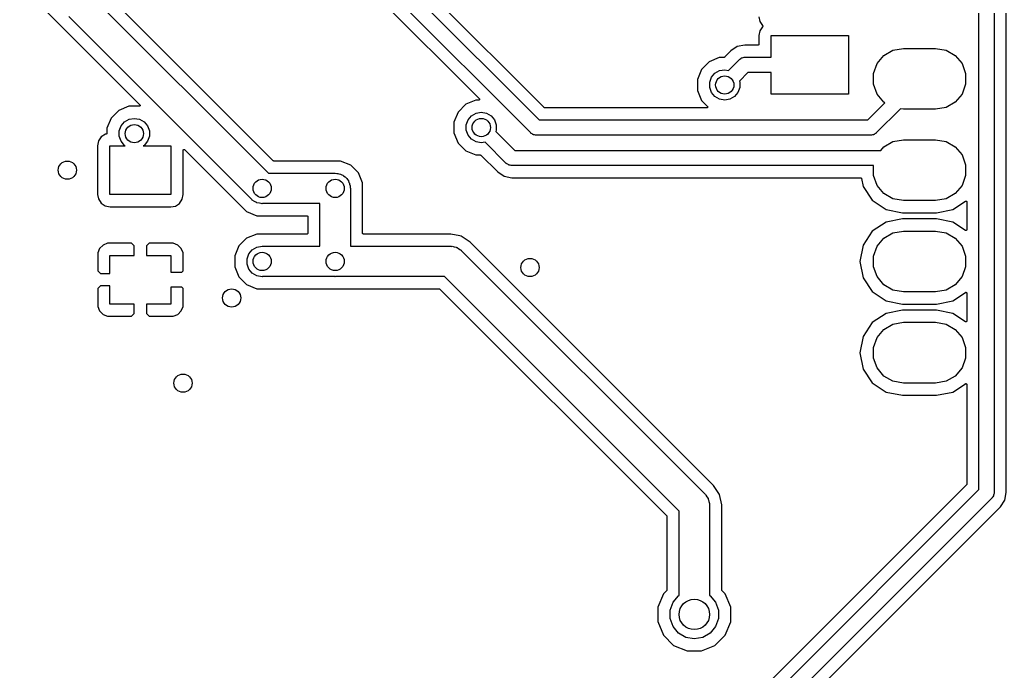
# Model space of a CAD drawing. Extents: x 0.3 to 75.7, y -92.7 to -2.
# Drawn here: x 19.42 to 35.62, y -78.93 to -68.23 of the extents above; entities that cross this region are included whole.
import ezdxf

# ---------------------------------------------------------------- set-up
doc = ezdxf.new("R2010")
doc.units = 0
doc.header["$MEASUREMENT"] = 0
doc.layers.add('BLACK', color=7, linetype='CONTINUOUS')

msp = doc.modelspace()

# ---------------------------------------------------------------- linework, layer by layer
at = {"layer": 'Black'}
for p, q in [((35.425, -65.8), (35.425, -76)), ((35.625, -72.5076), (35.625, -65.8013)), ((35.175, -75.9482), (35.175, -65.8518)), ((28.0308, -69.6712), (24.9307, -66.5711)), ((24.7884, -66.7116), (27.9518, -69.875)), ((27.8116, -70.0884), (24.6482, -66.925)), ((24.5692, -67.1288), (26.9682, -69.5278)), ((19.4174, -67.6538), (20.0818, -68.3182)), ((23.5826, -70.5462), (20.7182, -67.6818)), ((20.5768, -67.8232), (23.5036, -70.75)), ((23.2232, -71.1768), (20.2232, -68.1768)), ((31.5608, -68.1814), (31.575, -68.2566)), ((20.0818, -68.3182), (20.0818, -68.3182)), ((20.0818, -68.3182), (21.3915, -69.6279)), ((31.575, -68.2566), (31.619, -68.3251)), ((31.6219, -68.3426), (31.5772, -68.4081)), ((31.619, -68.3251), (31.6193, -68.3253)), ((31.6193, -68.3253), (31.6202, -68.326)), ((31.6202, -68.326), (31.6209, -68.3269)), ((31.6209, -68.3269), (31.6217, -68.3277)), ((31.6217, -68.3277), (31.6222, -68.3287)), ((31.6223, -68.3416), (31.6219, -68.3426)), ((31.6222, -68.3287), (31.6229, -68.3296)), ((31.623, -68.3406), (31.6223, -68.3416)), ((31.6229, -68.3296), (31.6232, -68.3307)), ((31.6233, -68.3395), (31.623, -68.3406)), ((31.6232, -68.3307), (31.6237, -68.3318)), ((31.6237, -68.3385), (31.6233, -68.3395)), ((31.6237, -68.3318), (31.6238, -68.3329)), ((31.6238, -68.3374), (31.6237, -68.3385)), ((31.6238, -68.3329), (31.6241, -68.334)), ((31.6241, -68.3363), (31.6238, -68.3374)), ((31.6241, -68.334), (31.624, -68.3351)), ((31.624, -68.3351), (31.6241, -68.3363)), ((31.5772, -68.4081), (31.5608, -68.4887)), ((31.5608, -68.4887), (31.5608, -68.632)), ((31.765, -68.845), (31.765, -68.4874)), ((31.765, -68.4874), (33.035, -68.4874)), ((33.035, -68.4874), (33.035, -69.4526)), ((31.2057, -68.67), (31.0993, -68.7411)), ((31.3313, -68.645), (31.2057, -68.67)), ((31.5478, -68.645), (31.3313, -68.645)), ((31.5489, -68.6448), (31.5478, -68.645)), ((31.5501, -68.6448), (31.5489, -68.6448)), ((31.5512, -68.6444), (31.5501, -68.6448)), ((31.5523, -68.6442), (31.5512, -68.6444)), ((31.5533, -68.6436), (31.5523, -68.6442)), ((31.5543, -68.6433), (31.5533, -68.6436)), ((31.5552, -68.6425), (31.5543, -68.6433)), ((31.5562, -68.642), (31.5552, -68.6425)), ((31.5569, -68.6411), (31.5562, -68.642)), ((31.5578, -68.6404), (31.5569, -68.6411)), ((31.5584, -68.6394), (31.5578, -68.6404)), ((31.5591, -68.6385), (31.5584, -68.6394)), ((31.5595, -68.6374), (31.5591, -68.6385)), ((31.56, -68.6364), (31.5595, -68.6374)), ((31.5602, -68.6353), (31.56, -68.6364)), ((31.5606, -68.6343), (31.5602, -68.6353)), ((31.5608, -68.632), (31.5606, -68.6331)), ((31.5606, -68.6331), (31.5606, -68.6343)), ((33.7641, -68.7302), (33.9351, -68.7)), ((33.9351, -68.7), (34.4649, -68.7)), ((34.4649, -68.7), (34.6359, -68.7302)), ((30.9109, -68.8499), (30.7454, -68.9183)), ((30.985, -68.85), (30.9109, -68.8499)), ((30.9856, -68.8499), (30.985, -68.85)), ((30.9861, -68.8499), (30.9856, -68.8499)), ((30.9878, -68.8495), (30.9861, -68.8499)), ((30.9894, -68.8492), (30.9878, -68.8495)), ((30.9899, -68.8489), (30.9894, -68.8492)), ((30.9905, -68.8488), (30.9899, -68.8489)), ((30.9919, -68.8478), (30.9905, -68.8488)), ((30.9934, -68.847), (30.9919, -68.8478)), ((30.9937, -68.8465), (30.9934, -68.847)), ((30.9942, -68.8462), (30.9937, -68.8465)), ((31.0993, -68.7411), (30.9942, -68.8462)), ((31.0631, -69.0602), (31.2416, -68.8816)), ((31.2416, -68.8816), (31.2461, -68.8785)), ((31.2461, -68.8785), (31.2497, -68.8742)), ((31.2497, -68.8742), (31.2638, -68.8661)), ((31.2638, -68.8661), (31.2772, -68.8567)), ((31.2772, -68.8567), (31.2825, -68.8553)), ((31.2825, -68.8553), (31.2872, -68.8525)), ((31.2872, -68.8525), (31.3033, -68.8497)), ((31.3033, -68.8497), (31.3191, -68.8455)), ((31.3191, -68.8455), (31.3246, -68.846)), ((31.3246, -68.846), (31.33, -68.845)), ((31.33, -68.845), (31.765, -68.845)), ((33.5021, -68.95), (33.6137, -68.817)), ((33.6137, -68.817), (33.7641, -68.7302)), ((34.6359, -68.7302), (34.7863, -68.817)), ((34.7863, -68.817), (34.8979, -68.95)), ((30.7454, -68.9183), (30.6187, -69.0448)), ((33.4427, -69.1132), (33.5021, -68.95)), ((34.8979, -68.95), (34.9573, -69.1132)), ((30.6187, -69.0448), (30.5501, -69.2101)), ((30.7529, -69.2564), (30.7827, -69.1745)), ((30.7827, -69.1745), (30.8387, -69.1078)), ((30.8387, -69.1078), (30.9142, -69.0642)), ((30.9142, -69.0642), (31, -69.049)), ((31, -69.049), (31.0631, -69.0602)), ((31.3818, -69.095), (31.24, -69.2368)), ((31.765, -69.095), (31.3818, -69.095)), ((31.765, -69.4526), (31.765, -69.095)), ((33.4427, -69.2868), (33.4427, -69.1132)), ((34.9573, -69.1132), (34.9573, -69.2868)), ((30.5501, -69.2101), (30.5499, -69.3891)), ((30.7529, -69.3436), (30.7529, -69.2564)), ((30.7827, -69.4255), (30.7529, -69.3436)), ((31.2471, -69.3436), (31.2173, -69.4255)), ((31.24, -69.2368), (31.2471, -69.2564)), ((31.2471, -69.2564), (31.2471, -69.3436)), ((33.5021, -69.45), (33.4427, -69.2868)), ((34.9573, -69.2868), (34.8979, -69.45)), ((26.9682, -69.5278), (26.9691, -69.5292)), ((26.9691, -69.5292), (26.9702, -69.5305)), ((26.9702, -69.5305), (26.9704, -69.531)), ((30.5499, -69.3891), (30.6183, -69.5546)), ((30.8387, -69.4922), (30.7827, -69.4255)), ((30.9142, -69.5358), (30.8387, -69.4922)), ((31.1613, -69.4922), (31.0858, -69.5358)), ((31.2173, -69.4255), (31.1613, -69.4922)), ((33.035, -69.4526), (31.765, -69.4526)), ((33.6137, -69.583), (33.5021, -69.45)), ((34.8979, -69.45), (34.7863, -69.583)), ((21.2109, -69.6499), (21.0454, -69.7183)), ((21.3823, -69.6501), (21.2109, -69.6499)), ((21.384, -69.6498), (21.3823, -69.6501)), ((21.3857, -69.6496), (21.384, -69.6498)), ((21.3862, -69.6494), (21.3857, -69.6496)), ((21.3867, -69.6493), (21.3862, -69.6494)), ((21.3882, -69.6484), (21.3867, -69.6493)), ((21.3897, -69.6477), (21.3882, -69.6484)), ((21.3901, -69.6473), (21.3897, -69.6477)), ((21.3906, -69.647), (21.3901, -69.6473)), ((21.3917, -69.6457), (21.3906, -69.647)), ((21.3915, -69.6279), (21.3925, -69.6293)), ((21.3929, -69.6445), (21.3917, -69.6457)), ((21.3925, -69.6293), (21.3936, -69.6306)), ((21.3932, -69.644), (21.3929, -69.6445)), ((21.3935, -69.6436), (21.3932, -69.644)), ((21.3941, -69.642), (21.3935, -69.6436)), ((21.3936, -69.6306), (21.3937, -69.6311)), ((21.3937, -69.6311), (21.3941, -69.6316)), ((21.3941, -69.6316), (21.3945, -69.6332)), ((21.3948, -69.6404), (21.3941, -69.642)), ((21.3945, -69.6332), (21.3951, -69.6348)), ((21.3949, -69.6399), (21.3948, -69.6404)), ((21.3951, -69.6393), (21.3949, -69.6399)), ((21.3951, -69.6348), (21.3951, -69.6354)), ((21.3951, -69.6354), (21.3952, -69.6359)), ((21.3952, -69.6359), (21.3951, -69.6376)), ((21.3951, -69.6376), (21.3951, -69.6393)), ((26.7454, -69.6183), (26.6187, -69.7448)), ((26.9109, -69.5499), (26.7454, -69.6183)), ((26.9589, -69.55), (26.9109, -69.5499)), ((26.9606, -69.5497), (26.9589, -69.55)), ((26.9623, -69.5495), (26.9606, -69.5497)), ((26.9628, -69.5493), (26.9623, -69.5495)), ((26.9634, -69.5492), (26.9628, -69.5493)), ((26.9649, -69.5483), (26.9634, -69.5492)), ((26.9664, -69.5476), (26.9649, -69.5483)), ((26.9668, -69.5472), (26.9664, -69.5476)), ((26.9673, -69.5469), (26.9668, -69.5472)), ((26.9684, -69.5456), (26.9673, -69.5469)), ((26.9696, -69.5444), (26.9684, -69.5456)), ((26.9698, -69.5439), (26.9696, -69.5444)), ((26.9702, -69.5435), (26.9698, -69.5439)), ((26.9708, -69.5419), (26.9702, -69.5435)), ((26.9704, -69.531), (26.9707, -69.5315)), ((26.9707, -69.5315), (26.9712, -69.5331)), ((26.9715, -69.5403), (26.9708, -69.5419)), ((26.9712, -69.5331), (26.9718, -69.5347)), ((26.9716, -69.5398), (26.9715, -69.5403)), ((26.9718, -69.5392), (26.9716, -69.5398)), ((26.9718, -69.5347), (26.9718, -69.5353)), ((26.9718, -69.5353), (26.9719, -69.5358)), ((26.9719, -69.5358), (26.9718, -69.5375)), ((26.9718, -69.5375), (26.9718, -69.5392)), ((28.0313, -69.6715), (28.0308, -69.6712)), ((28.0316, -69.672), (28.0313, -69.6715)), ((28.0331, -69.6728), (28.0316, -69.672)), ((28.0345, -69.6738), (28.0331, -69.6728)), ((28.0351, -69.6739), (28.0345, -69.6738)), ((28.0356, -69.6742), (28.0351, -69.6739)), ((28.0372, -69.6745), (28.0356, -69.6742)), ((28.0389, -69.675), (28.0372, -69.6745)), ((28.0394, -69.6749), (28.0389, -69.675)), ((28.04, -69.675), (28.0394, -69.6749)), ((30.7072, -69.675), (28.04, -69.675)), ((30.6183, -69.5546), (30.7164, -69.6528)), ((30.7088, -69.6747), (30.7072, -69.675)), ((30.7105, -69.6746), (30.7088, -69.6747)), ((30.711, -69.6743), (30.7105, -69.6746)), ((30.7116, -69.6742), (30.711, -69.6743)), ((30.7131, -69.6734), (30.7116, -69.6742)), ((30.7146, -69.6727), (30.7131, -69.6734)), ((30.715, -69.6722), (30.7146, -69.6727)), ((30.7155, -69.672), (30.715, -69.6722)), ((30.7166, -69.6707), (30.7155, -69.672)), ((30.7164, -69.6528), (30.7173, -69.6542)), ((30.7178, -69.6695), (30.7166, -69.6707)), ((30.7173, -69.6542), (30.7184, -69.6555)), ((30.718, -69.6689), (30.7178, -69.6695)), ((30.7184, -69.6685), (30.718, -69.6689)), ((30.7184, -69.6555), (30.7186, -69.656)), ((30.719, -69.6669), (30.7184, -69.6685)), ((30.7186, -69.656), (30.7189, -69.6565)), ((30.7189, -69.6565), (30.7194, -69.6581)), ((30.7197, -69.6654), (30.719, -69.6669)), ((30.7194, -69.6581), (30.72, -69.6597)), ((30.7198, -69.6648), (30.7197, -69.6654)), ((30.72, -69.6643), (30.7198, -69.6648)), ((30.72, -69.6597), (30.72, -69.6603)), ((30.72, -69.6603), (30.7201, -69.6609)), ((30.7201, -69.6609), (30.72, -69.6626)), ((30.72, -69.6626), (30.72, -69.6643)), ((31, -69.551), (30.9142, -69.5358)), ((31.0858, -69.5358), (31, -69.551)), ((33.3482, -69.875), (33.6305, -69.5927)), ((33.8855, -69.6913), (33.4884, -70.0884)), ((33.6305, -69.5927), (33.6137, -69.583)), ((33.9351, -69.7), (33.8855, -69.6913)), ((34.6359, -69.6698), (34.4649, -69.7)), ((34.7863, -69.583), (34.6359, -69.6698)), ((20.9187, -69.8448), (20.8501, -70.0101)), ((21.0454, -69.7183), (20.9187, -69.8448)), ((21.2142, -69.8642), (21.3, -69.849)), ((21.3, -69.849), (21.3858, -69.8642)), ((26.6187, -69.7448), (26.5501, -69.9101)), ((26.7827, -69.8745), (26.8387, -69.8078)), ((26.8387, -69.8078), (26.9142, -69.7642)), ((26.9142, -69.7642), (27, -69.749)), ((27, -69.749), (27.0858, -69.7642)), ((27.0858, -69.7642), (27.1613, -69.8078)), ((27.1613, -69.8078), (27.2173, -69.8745)), ((34.4649, -69.7), (33.9351, -69.7)), ((20.8501, -70.0101), (20.85, -70.0947)), ((21.0529, -70.0564), (21.0827, -69.9745)), ((21.0827, -69.9745), (21.1387, -69.9078)), ((21.1387, -69.9078), (21.2142, -69.8642)), ((21.3858, -69.8642), (21.4613, -69.9078)), ((21.4613, -69.9078), (21.5173, -69.9745)), ((21.5173, -69.9745), (21.5471, -70.0564)), ((26.5501, -69.9101), (26.5499, -70.0891)), ((26.7529, -69.9564), (26.7827, -69.8745)), ((26.7529, -70.0436), (26.7529, -69.9564)), ((27.2173, -69.8745), (27.2471, -69.9564)), ((27.2471, -69.9564), (27.2471, -70.0436)), ((27.9518, -69.875), (33.3482, -69.875)), ((20.7578, -70.1538), (20.7122, -70.2207)), ((20.826, -70.11), (20.7578, -70.1538)), ((20.8394, -70.1075), (20.826, -70.11)), ((20.8414, -70.1067), (20.8394, -70.1075)), ((20.8435, -70.1059), (20.8414, -70.1067)), ((20.8436, -70.1059), (20.8435, -70.1059)), ((20.8453, -70.1044), (20.8436, -70.1059)), ((20.8436, -70.1059), (20.8436, -70.1059)), ((20.847, -70.103), (20.8453, -70.1044)), ((20.8471, -70.1029), (20.847, -70.103)), ((20.847, -70.103), (20.847, -70.103)), ((20.8481, -70.101), (20.8471, -70.1029)), ((20.8492, -70.0991), (20.8481, -70.101)), ((20.8493, -70.099), (20.8492, -70.0991)), ((20.8492, -70.0991), (20.8492, -70.0991)), ((20.8496, -70.0968), (20.8493, -70.099)), ((20.85, -70.0947), (20.8496, -70.0968)), ((21.0529, -70.1436), (21.0529, -70.0564)), ((21.0827, -70.2255), (21.0529, -70.1436)), ((21.5471, -70.1436), (21.5173, -70.2255)), ((21.5471, -70.0564), (21.5471, -70.1436)), ((26.5499, -70.0891), (26.6183, -70.2546)), ((26.7827, -70.1255), (26.7529, -70.0436)), ((26.8387, -70.1922), (26.7827, -70.1255)), ((27.2471, -70.0436), (27.24, -70.0632)), ((27.24, -70.0632), (27.5518, -70.375)), ((27.8161, -70.0915), (27.8116, -70.0884)), ((27.8197, -70.0958), (27.8161, -70.0915)), ((27.8338, -70.1039), (27.8197, -70.0958)), ((27.8472, -70.1133), (27.8338, -70.1039)), ((27.8525, -70.1147), (27.8472, -70.1133)), ((27.8572, -70.1175), (27.8525, -70.1147)), ((27.8733, -70.1203), (27.8572, -70.1175)), ((27.8891, -70.1245), (27.8733, -70.1203)), ((27.8946, -70.124), (27.8891, -70.1245)), ((27.9, -70.125), (27.8946, -70.124)), ((33.4, -70.125), (27.9, -70.125)), ((33.4054, -70.124), (33.4, -70.125)), ((33.4109, -70.1245), (33.4054, -70.124)), ((33.4267, -70.1203), (33.4109, -70.1245)), ((33.4428, -70.1175), (33.4267, -70.1203)), ((33.4475, -70.1147), (33.4428, -70.1175)), ((33.4528, -70.1133), (33.4475, -70.1147)), ((33.4662, -70.1039), (33.4528, -70.1133)), ((33.4803, -70.0958), (33.4662, -70.1039)), ((33.4839, -70.0915), (33.4803, -70.0958)), ((33.4884, -70.0884), (33.4839, -70.0915)), ((20.7122, -70.2207), (20.6958, -70.3013)), ((20.6958, -70.3013), (20.6958, -71.0988)), ((20.9, -71.1), (20.9, -70.3)), ((20.9, -70.3), (21.1521, -70.3)), ((21.1387, -70.2922), (21.0827, -70.2255)), ((21.1521, -70.3), (21.1387, -70.2922)), ((21.4613, -70.2922), (21.4479, -70.3)), ((21.4479, -70.3), (21.9, -70.3)), ((21.5173, -70.2255), (21.4613, -70.2922)), ((21.9, -70.3), (21.9, -71.1)), ((26.6183, -70.2546), (26.7448, -70.3813)), ((26.9142, -70.2358), (26.8387, -70.1922)), ((27, -70.251), (26.9142, -70.2358)), ((27.0631, -70.2398), (27, -70.251)), ((27.4116, -70.5884), (27.0631, -70.2398)), ((33.565, -70.375), (33.6137, -70.317)), ((33.6137, -70.317), (33.7641, -70.2302)), ((33.7641, -70.2302), (33.9351, -70.2)), ((33.9351, -70.2), (34.4649, -70.2)), ((34.4649, -70.2), (34.6359, -70.2302)), ((34.6359, -70.2302), (34.7863, -70.317)), ((34.7863, -70.317), (34.8979, -70.45)), ((22.1042, -70.372), (22.1045, -70.3703)), ((22.1042, -71.0987), (22.1042, -70.372)), ((22.1045, -70.3703), (22.1046, -70.3686)), ((22.1046, -70.3686), (22.1049, -70.3681)), ((22.1049, -70.3681), (22.105, -70.3675)), ((22.105, -70.3675), (22.1058, -70.366)), ((22.1058, -70.366), (22.1065, -70.3645)), ((22.1065, -70.3645), (22.1069, -70.3641)), ((22.1069, -70.3641), (22.1072, -70.3636)), ((22.1072, -70.3636), (22.1085, -70.3625)), ((22.1085, -70.3625), (22.1097, -70.3613)), ((22.1097, -70.3613), (22.1102, -70.3611)), ((22.1102, -70.3611), (22.1107, -70.3607)), ((22.1107, -70.3607), (22.1123, -70.3601)), ((22.1123, -70.3601), (22.1138, -70.3594)), ((22.1138, -70.3594), (22.1144, -70.3593)), ((22.1144, -70.3593), (22.1149, -70.3591)), ((22.1149, -70.3591), (22.1166, -70.3591)), ((22.1166, -70.3591), (22.1183, -70.359)), ((22.1183, -70.359), (22.1189, -70.3591)), ((22.1189, -70.3591), (22.1194, -70.3591)), ((22.1194, -70.3591), (22.121, -70.3597)), ((22.121, -70.3597), (22.1227, -70.3602)), ((22.1227, -70.3602), (22.1231, -70.3605)), ((22.1231, -70.3605), (22.1237, -70.3607)), ((22.1237, -70.3607), (22.125, -70.3618)), ((22.125, -70.3618), (22.1264, -70.3628)), ((22.1264, -70.3628), (23.0815, -71.3179)), ((26.7448, -70.3813), (26.9101, -70.4499)), ((26.9101, -70.4499), (26.985, -70.45)), ((26.985, -70.45), (26.9855, -70.4501)), ((26.9855, -70.4501), (26.9861, -70.45)), ((26.9861, -70.45), (26.9878, -70.4505)), ((26.9878, -70.4505), (26.9894, -70.4508)), ((26.9894, -70.4508), (26.9899, -70.4511)), ((26.9899, -70.4511), (26.9905, -70.4512)), ((26.9905, -70.4512), (26.9919, -70.4522)), ((26.9919, -70.4522), (26.9933, -70.453)), ((26.9933, -70.453), (26.9937, -70.4535)), ((26.9937, -70.4535), (26.9942, -70.4538)), ((26.9942, -70.4538), (27.2693, -70.7289)), ((27.5518, -70.375), (33.565, -70.375)), ((34.8979, -70.45), (34.9573, -70.6132)), ((23.5831, -70.5465), (23.5826, -70.5462)), ((23.5834, -70.547), (23.5831, -70.5465)), ((23.5849, -70.5478), (23.5834, -70.547)), ((23.5863, -70.5488), (23.5849, -70.5478)), ((23.5868, -70.5489), (23.5863, -70.5488)), ((23.5873, -70.5492), (23.5868, -70.5489)), ((23.589, -70.5495), (23.5873, -70.5492)), ((23.5906, -70.55), (23.589, -70.5495)), ((23.5912, -70.5499), (23.5906, -70.55)), ((23.5918, -70.55), (23.5912, -70.5499)), ((24.5081, -70.55), (23.5918, -70.55)), ((24.5084, -70.55), (24.5081, -70.55)), ((24.5087, -70.55), (24.5084, -70.55)), ((24.509, -70.5499), (24.5087, -70.55)), ((24.6899, -70.5501), (24.509, -70.5499)), ((24.8552, -70.6187), (24.6899, -70.5501)), ((24.9817, -70.7454), (24.8552, -70.6187)), ((27.4161, -70.5915), (27.4116, -70.5884)), ((27.4197, -70.5958), (27.4161, -70.5915)), ((27.4338, -70.6039), (27.4197, -70.5958)), ((27.4472, -70.6133), (27.4338, -70.6039)), ((27.4525, -70.6147), (27.4472, -70.6133)), ((27.4572, -70.6175), (27.4525, -70.6147)), ((27.4733, -70.6203), (27.4572, -70.6175)), ((27.4891, -70.6245), (27.4733, -70.6203)), ((27.4946, -70.624), (27.4891, -70.6245)), ((27.5, -70.625), (27.4946, -70.624)), ((33.4427, -70.625), (27.5, -70.625)), ((33.4427, -70.7868), (33.4427, -70.625)), ((34.9573, -70.6132), (34.9573, -70.7868)), ((23.5036, -70.75), (24.5946, -70.75)), ((24.5946, -70.75), (24.6, -70.749)), ((24.6, -70.749), (24.627, -70.7538)), ((24.627, -70.7538), (24.6434, -70.7538)), ((24.6434, -70.7538), (24.6589, -70.7594)), ((24.6589, -70.7594), (24.6858, -70.7642)), ((24.6858, -70.7642), (24.7095, -70.7779)), ((24.7095, -70.7779), (24.725, -70.7835)), ((24.725, -70.7835), (24.7376, -70.7941)), ((24.7376, -70.7941), (24.7613, -70.8078)), ((24.7613, -70.8078), (24.7789, -70.8287)), ((25.0501, -70.9109), (24.9817, -70.7454)), ((27.2693, -70.7289), (27.3757, -70.8)), ((27.3757, -70.8), (27.5013, -70.825)), ((27.5013, -70.825), (33.2333, -70.825)), ((33.2333, -70.825), (33.2354, -70.8254)), ((33.2354, -70.8254), (33.2375, -70.8257)), ((33.2375, -70.8257), (33.2377, -70.8258)), ((33.2377, -70.8258), (33.2378, -70.8258)), ((33.2378, -70.8258), (33.2396, -70.8268)), ((33.2396, -70.8268), (33.2415, -70.8279)), ((33.5021, -70.95), (33.4427, -70.7868)), ((34.9573, -70.7868), (34.8979, -70.95)), ((24.7789, -70.8287), (24.7915, -70.8393)), ((24.7915, -70.8393), (24.7997, -70.8536)), ((24.7997, -70.8536), (24.8173, -70.8745)), ((24.8173, -70.8745), (24.8267, -70.9002)), ((24.8267, -70.9002), (24.8349, -70.9145)), ((24.8349, -70.9145), (24.8378, -70.9307)), ((24.8378, -70.9307), (24.8471, -70.9564)), ((24.8471, -70.9564), (24.8471, -70.9838)), ((24.8471, -70.9838), (24.85, -71)), ((25.05, -71), (25.0501, -70.9109)), ((33.2415, -70.8279), (33.2416, -70.828)), ((33.2416, -70.828), (33.2417, -70.828)), ((33.2417, -70.828), (33.2431, -70.8297)), ((33.2431, -70.8297), (33.2445, -70.8313)), ((33.2445, -70.8313), (33.2445, -70.8314)), ((33.2445, -70.8314), (33.2446, -70.8315)), ((33.2446, -70.8315), (33.2453, -70.8335)), ((33.2453, -70.8335), (33.2461, -70.8355)), ((33.2461, -70.8355), (33.2724, -70.9678)), ((33.2724, -70.9678), (33.4241, -71.1948)), ((33.6137, -71.083), (33.5021, -70.95)), ((34.8979, -70.95), (34.7863, -71.083)), ((20.6958, -71.0988), (20.71, -71.174)), ((21.9, -71.1), (20.9, -71.1)), ((22.0878, -71.1793), (22.1042, -71.0987)), ((24.85, -71), (24.85, -71.5)), ((25.05, -71.737), (25.05, -71)), ((25.05, -71), (25.05, -71)), ((25.05, -71), (25.05, -71)), ((33.7641, -71.1698), (33.6137, -71.083)), ((34.7863, -71.083), (34.6359, -71.1698)), ((20.71, -71.174), (20.7538, -71.2422)), ((20.7538, -71.2422), (20.8207, -71.2878)), ((20.8207, -71.2878), (20.9013, -71.3042)), ((20.9013, -71.3042), (21.8988, -71.3042)), ((21.8988, -71.3042), (21.974, -71.29)), ((21.974, -71.29), (22.0422, -71.2462)), ((22.0422, -71.2462), (22.0878, -71.1793)), ((23.2293, -71.181), (23.2232, -71.1768)), ((23.2387, -71.1922), (23.2293, -71.181)), ((23.2764, -71.214), (23.2387, -71.1922)), ((23.2943, -71.2266), (23.2764, -71.214)), ((23.3015, -71.2285), (23.2943, -71.2266)), ((23.3142, -71.2358), (23.3015, -71.2285)), ((23.3571, -71.2434), (23.3142, -71.2358)), ((23.3782, -71.249), (23.3571, -71.2434)), ((23.3855, -71.2484), (23.3782, -71.249)), ((23.4, -71.251), (23.3855, -71.2484)), ((23.4054, -71.25), (23.4, -71.251)), ((24.35, -71.25), (23.4054, -71.25)), ((24.35, -71.5), (24.35, -71.25)), ((33.4241, -71.1948), (33.6511, -71.3465)), ((33.9351, -71.2), (33.7641, -71.1698)), ((34.4649, -71.2), (33.9351, -71.2)), ((34.6359, -71.1698), (34.4649, -71.2)), ((34.7489, -71.3465), (34.9548, -71.2089)), ((34.9548, -71.2089), (34.9552, -71.2087)), ((34.9552, -71.2087), (34.9555, -71.2085)), ((34.9555, -71.2085), (34.9572, -71.2078)), ((34.9572, -71.2078), (34.9589, -71.2071)), ((34.9589, -71.2071), (34.9593, -71.2071)), ((34.9593, -71.2071), (34.9597, -71.2069)), ((34.9597, -71.2069), (34.9616, -71.2069)), ((34.9616, -71.2069), (34.9634, -71.2068)), ((34.9634, -71.2068), (34.9638, -71.2069)), ((34.9638, -71.2069), (34.9643, -71.2069)), ((34.9643, -71.2069), (34.966, -71.2075)), ((34.966, -71.2075), (34.9677, -71.2081)), ((34.9677, -71.2081), (34.9681, -71.2083)), ((34.9681, -71.2083), (34.9685, -71.2085)), ((34.9685, -71.2085), (34.9699, -71.2096)), ((34.9699, -71.2096), (34.9714, -71.2107)), ((34.9714, -71.2107), (34.9716, -71.2111)), ((34.9716, -71.2111), (34.972, -71.2114)), ((34.972, -71.2114), (34.9729, -71.2129)), ((34.9729, -71.2129), (34.9739, -71.2145)), ((34.9739, -71.2145), (34.974, -71.2149)), ((34.974, -71.2149), (34.9742, -71.2153)), ((34.9742, -71.2153), (34.9745, -71.2171)), ((34.9745, -71.2171), (34.975, -71.2189)), ((34.975, -71.2189), (34.9749, -71.2193)), ((34.9749, -71.2193), (34.975, -71.2197)), ((34.975, -71.2197), (34.975, -71.6803)), ((23.0815, -71.3179), (23.0815, -71.3179)), ((23.0815, -71.3179), (23.0815, -71.3179)), ((23.0815, -71.3179), (23.1448, -71.3813)), ((23.1448, -71.3813), (23.3101, -71.4499)), ((23.3101, -71.4499), (23.491, -71.4501)), ((23.491, -71.4501), (23.4913, -71.45)), ((23.4913, -71.45), (23.4916, -71.45)), ((23.4916, -71.45), (23.4919, -71.45)), ((23.4919, -71.45), (24.137, -71.45)), ((24.137, -71.45), (24.1381, -71.4502)), ((24.1381, -71.4502), (24.1393, -71.4502)), ((24.1393, -71.4502), (24.1403, -71.4506)), ((24.1403, -71.4506), (24.1414, -71.4508)), ((24.1414, -71.4508), (24.1424, -71.4514)), ((24.1424, -71.4514), (24.1435, -71.4517)), ((24.1435, -71.4517), (24.1444, -71.4525)), ((24.1444, -71.4525), (24.1454, -71.453)), ((24.1454, -71.453), (24.1461, -71.4539)), ((24.1461, -71.4539), (24.147, -71.4546)), ((24.147, -71.4546), (24.1475, -71.4556)), ((24.1475, -71.4556), (24.1483, -71.4565)), ((24.1483, -71.4565), (24.1486, -71.4576)), ((24.1486, -71.4576), (24.1492, -71.4586)), ((24.1492, -71.4586), (24.1494, -71.4597)), ((24.1494, -71.4597), (24.1498, -71.4607)), ((24.1498, -71.4607), (24.1498, -71.4619)), ((24.1498, -71.4619), (24.15, -71.463)), ((24.15, -71.463), (24.15, -71.737)), ((33.6511, -71.3465), (33.9202, -71.4)), ((33.9202, -71.4), (34.4798, -71.4)), ((34.4798, -71.4), (34.7489, -71.3465)), ((24.35, -71.95), (24.35, -71.5)), ((24.85, -71.5), (24.85, -71.95)), ((33.6511, -71.5535), (33.4241, -71.7052)), ((33.9202, -71.5), (33.6511, -71.5535)), ((34.4798, -71.5), (33.9202, -71.5)), ((34.7489, -71.5535), (34.4798, -71.5)), ((34.9548, -71.6911), (34.7489, -71.5535)), ((23.3109, -71.7499), (23.1454, -71.8183)), ((23.4004, -71.75), (23.3109, -71.7499)), ((24.137, -71.75), (23.4004, -71.75)), ((23.4004, -71.75), (23.4004, -71.75)), ((23.4004, -71.75), (23.4004, -71.75)), ((24.1381, -71.7498), (24.137, -71.75)), ((24.1393, -71.7498), (24.1381, -71.7498)), ((24.1403, -71.7494), (24.1393, -71.7498)), ((24.1414, -71.7492), (24.1403, -71.7494)), ((24.1424, -71.7486), (24.1414, -71.7492)), ((24.1435, -71.7483), (24.1424, -71.7486)), ((24.1444, -71.7475), (24.1435, -71.7483)), ((24.1454, -71.747), (24.1444, -71.7475)), ((24.1461, -71.7461), (24.1454, -71.747)), ((24.147, -71.7454), (24.1461, -71.7461)), ((24.1475, -71.7444), (24.147, -71.7454)), ((24.1483, -71.7435), (24.1475, -71.7444)), ((24.1486, -71.7424), (24.1483, -71.7435)), ((24.1492, -71.7414), (24.1486, -71.7424)), ((24.1494, -71.7403), (24.1492, -71.7414)), ((24.1498, -71.7393), (24.1494, -71.7403)), ((24.15, -71.737), (24.1498, -71.7381)), ((24.1498, -71.7381), (24.1498, -71.7393)), ((25.0502, -71.7381), (25.05, -71.737)), ((25.0502, -71.7393), (25.0502, -71.7381)), ((25.0506, -71.7403), (25.0502, -71.7393)), ((25.0508, -71.7414), (25.0506, -71.7403)), ((25.0514, -71.7424), (25.0508, -71.7414)), ((25.0517, -71.7435), (25.0514, -71.7424)), ((25.0525, -71.7444), (25.0517, -71.7435)), ((25.053, -71.7454), (25.0525, -71.7444)), ((25.0539, -71.7461), (25.053, -71.7454)), ((25.0546, -71.747), (25.0539, -71.7461)), ((25.0556, -71.7475), (25.0546, -71.747)), ((25.0565, -71.7483), (25.0556, -71.7475)), ((25.0576, -71.7486), (25.0565, -71.7483)), ((25.0586, -71.7492), (25.0576, -71.7486)), ((25.0597, -71.7494), (25.0586, -71.7492)), ((25.0607, -71.7498), (25.0597, -71.7494)), ((25.0619, -71.7498), (25.0607, -71.7498)), ((25.063, -71.75), (25.0619, -71.7498)), ((26.4987, -71.75), (25.063, -71.75)), ((26.6452, -71.7791), (26.4987, -71.75)), ((26.6721, -71.7845), (26.6452, -71.7791)), ((26.6452, -71.7791), (26.6452, -71.7791)), ((26.8191, -71.8827), (26.6721, -71.7845)), ((33.4241, -71.7052), (33.2724, -71.9322)), ((33.6137, -71.817), (33.7641, -71.7302)), ((33.7641, -71.7302), (33.9351, -71.7)), ((33.9351, -71.7), (34.4649, -71.7)), ((34.4649, -71.7), (34.6359, -71.7302)), ((34.6359, -71.7302), (34.7863, -71.817)), ((34.9552, -71.6913), (34.9548, -71.6911)), ((34.9555, -71.6915), (34.9552, -71.6913)), ((34.9572, -71.6922), (34.9555, -71.6915)), ((34.9589, -71.6929), (34.9572, -71.6922)), ((34.9593, -71.6929), (34.9589, -71.6929)), ((34.9597, -71.6931), (34.9593, -71.6929)), ((34.9616, -71.6931), (34.9597, -71.6931)), ((34.9634, -71.6932), (34.9616, -71.6931)), ((34.9638, -71.6931), (34.9634, -71.6932)), ((34.9643, -71.6931), (34.9638, -71.6931)), ((34.966, -71.6925), (34.9643, -71.6931)), ((34.9677, -71.6919), (34.966, -71.6925)), ((34.9681, -71.6917), (34.9677, -71.6919)), ((34.9685, -71.6915), (34.9681, -71.6917)), ((34.9699, -71.6904), (34.9685, -71.6915)), ((34.9714, -71.6893), (34.9699, -71.6904)), ((34.9716, -71.6889), (34.9714, -71.6893)), ((34.972, -71.6886), (34.9716, -71.6889)), ((34.9729, -71.6871), (34.972, -71.6886)), ((34.9739, -71.6855), (34.9729, -71.6871)), ((34.974, -71.6851), (34.9739, -71.6855)), ((34.9742, -71.6847), (34.974, -71.6851)), ((34.9745, -71.6829), (34.9742, -71.6847)), ((34.975, -71.6811), (34.9745, -71.6829)), ((34.975, -71.6803), (34.9749, -71.6807)), ((34.9749, -71.6807), (34.975, -71.6811)), ((20.7867, -71.9304), (20.7304, -71.9867)), ((20.8602, -71.9), (20.7867, -71.9304)), ((21.2544, -71.9), (20.8602, -71.9)), ((21.3, -71.9456), (21.2544, -71.9)), ((21.3, -72.1), (21.3, -71.9456)), ((21.5456, -71.9), (21.5, -71.9456)), ((21.5, -71.9456), (21.5, -72.1)), ((21.9398, -71.9), (21.5456, -71.9)), ((22.0133, -71.9304), (21.9398, -71.9)), ((22.0696, -71.9867), (22.0133, -71.9304)), ((23.0187, -71.9448), (22.9501, -72.1101)), ((23.1454, -71.8183), (23.0187, -71.9448)), ((23.3142, -71.9642), (23.4, -71.949)), ((23.4, -71.949), (23.4054, -71.95)), ((23.4054, -71.95), (24.35, -71.95)), ((24.85, -71.95), (26.5, -71.95)), ((26.5, -71.95), (26.5108, -71.9519)), ((26.5108, -71.9519), (26.5218, -71.951)), ((26.5218, -71.951), (26.5533, -71.9594)), ((26.5533, -71.9594), (26.5855, -71.9651)), ((30.8173, -75.8809), (26.8191, -71.8827)), ((33.2724, -71.9322), (33.2192, -72.2)), ((33.4427, -72.1132), (33.5021, -71.95)), ((33.5021, -71.95), (33.6137, -71.817)), ((34.7863, -71.817), (34.8979, -71.95)), ((34.8979, -71.95), (34.9573, -72.1132)), ((20.7304, -71.9867), (20.7, -72.0602)), ((20.7, -72.0602), (20.7, -72.3544)), ((20.9, -72.4), (20.9, -72.1)), ((20.9, -72.1), (21.3, -72.1)), ((21.5, -72.1), (21.9, -72.1)), ((21.9, -72.1), (21.9, -72.375)), ((22.1, -72.0602), (22.0696, -71.9867)), ((22.1, -72.3544), (22.1, -72.0602)), ((22.9501, -72.1101), (22.9499, -72.2891)), ((23.1529, -72.1564), (23.1827, -72.0745)), ((23.1827, -72.0745), (23.2387, -72.0078)), ((23.2387, -72.0078), (23.3142, -71.9642)), ((26.5855, -71.9651), (26.595, -71.9706)), ((26.595, -71.9706), (26.6057, -71.9734)), ((26.6057, -71.9734), (26.6324, -71.9922)), ((26.6324, -71.9922), (26.6607, -72.0085)), ((26.6607, -72.0085), (26.6678, -72.0169)), ((26.6678, -72.0169), (26.6768, -72.0232)), ((26.6768, -72.0232), (30.6768, -76.0232)), ((33.4427, -72.2868), (33.4427, -72.1132)), ((34.9573, -72.1132), (34.9573, -72.2868)), ((23.1529, -72.2436), (23.1529, -72.1564)), ((23.1827, -72.3255), (23.1529, -72.2436)), ((33.2192, -72.2), (33.2724, -72.4678)), ((20.7, -72.3544), (20.7456, -72.4)), ((20.7456, -72.4), (20.9, -72.4)), ((21.9, -72.375), (22.0794, -72.375)), ((22.0794, -72.375), (22.1, -72.3544)), ((22.9499, -72.2891), (23.0183, -72.4546)), ((23.2387, -72.3922), (23.1827, -72.3255)), ((23.3142, -72.4358), (23.2387, -72.3922)), ((23.4, -72.451), (23.3142, -72.4358)), ((33.5021, -72.45), (33.4427, -72.2868)), ((34.9573, -72.2868), (34.8979, -72.45)), ((20.7456, -72.6), (20.7, -72.6456)), ((20.9, -72.6), (20.7456, -72.6)), ((20.9, -72.9), (20.9, -72.6)), ((23.0183, -72.4546), (23.1448, -72.5813)), ((23.1448, -72.5813), (23.3101, -72.6499)), ((23.4054, -72.45), (23.4, -72.451)), ((24.5946, -72.45), (23.4054, -72.45)), ((24.6, -72.451), (24.5946, -72.45)), ((24.6054, -72.45), (24.6, -72.451)), ((26.3964, -72.45), (24.6054, -72.45)), ((30.25, -76.3036), (26.3964, -72.45)), ((33.2724, -72.4678), (33.4241, -72.6948)), ((33.6137, -72.583), (33.5021, -72.45)), ((33.7641, -72.6698), (33.6137, -72.583)), ((34.7863, -72.583), (34.6359, -72.6698)), ((34.8979, -72.45), (34.7863, -72.583)), ((35.625, -73.5403), (35.625, -72.5076)), ((20.7, -72.6456), (20.7, -72.9398)), ((21.9, -72.625), (21.9, -72.9)), ((22.0794, -72.625), (21.9, -72.625)), ((22.1, -72.6456), (22.0794, -72.625)), ((22.1, -72.9398), (22.1, -72.6456)), ((23.3101, -72.6499), (23.491, -72.6501)), ((23.491, -72.6501), (23.4913, -72.65)), ((23.4913, -72.65), (23.4916, -72.65)), ((23.4916, -72.65), (23.4919, -72.65)), ((23.4919, -72.65), (24.5996, -72.65)), ((24.5996, -72.65), (24.5996, -72.65)), ((24.5996, -72.65), (24.5996, -72.65)), ((24.5996, -72.65), (24.691, -72.6501)), ((24.691, -72.6501), (24.6913, -72.65)), ((24.6913, -72.65), (24.6916, -72.65)), ((24.6916, -72.65), (24.6919, -72.65)), ((24.6919, -72.65), (26.3082, -72.65)), ((26.3082, -72.65), (26.3088, -72.6501)), ((26.3088, -72.6501), (26.3094, -72.65)), ((26.3094, -72.65), (26.311, -72.6505)), ((26.311, -72.6505), (26.3127, -72.6508)), ((26.3127, -72.6508), (26.3132, -72.6511)), ((26.3132, -72.6511), (26.3137, -72.6512)), ((26.3137, -72.6512), (26.3151, -72.6522)), ((26.3151, -72.6522), (26.3166, -72.653)), ((26.3166, -72.653), (26.3169, -72.6535)), ((26.3169, -72.6535), (26.3174, -72.6538)), ((26.3174, -72.6538), (30.0462, -76.3826)), ((33.4241, -72.6948), (33.6511, -72.8465)), ((33.9351, -72.7), (33.7641, -72.6698)), ((34.4649, -72.7), (33.9351, -72.7)), ((34.6359, -72.6698), (34.4649, -72.7)), ((34.7489, -72.8465), (34.9548, -72.7089)), ((34.9548, -72.7089), (34.9552, -72.7087)), ((34.9552, -72.7087), (34.9555, -72.7085)), ((34.9555, -72.7085), (34.9572, -72.7078)), ((34.9572, -72.7078), (34.9589, -72.7071)), ((34.9589, -72.7071), (34.9593, -72.7071)), ((34.9593, -72.7071), (34.9597, -72.7069)), ((34.9597, -72.7069), (34.9616, -72.7069)), ((34.9616, -72.7069), (34.9634, -72.7068)), ((34.9634, -72.7068), (34.9638, -72.7069)), ((34.9638, -72.7069), (34.9643, -72.7069)), ((34.9643, -72.7069), (34.966, -72.7075)), ((34.966, -72.7075), (34.9677, -72.7081)), ((34.9677, -72.7081), (34.9681, -72.7083)), ((34.9681, -72.7083), (34.9685, -72.7085)), ((34.9685, -72.7085), (34.9699, -72.7096)), ((34.9699, -72.7096), (34.9714, -72.7107)), ((34.9714, -72.7107), (34.9716, -72.7111)), ((34.9716, -72.7111), (34.972, -72.7114)), ((34.972, -72.7114), (34.9729, -72.7129)), ((34.9729, -72.7129), (34.9739, -72.7145)), ((34.9739, -72.7145), (34.974, -72.7149)), ((34.974, -72.7149), (34.9742, -72.7153)), ((34.9742, -72.7153), (34.9745, -72.7171)), ((34.9745, -72.7171), (34.975, -72.7189)), ((34.975, -72.7189), (34.9749, -72.7193)), ((34.9749, -72.7193), (34.975, -72.7197)), ((34.975, -72.7197), (34.975, -73.1803)), ((21.3, -72.9), (20.9, -72.9)), ((21.3, -73.0544), (21.3, -72.9)), ((21.9, -72.9), (21.5, -72.9)), ((21.5, -72.9), (21.5, -73.0544)), ((33.6511, -72.8465), (33.9202, -72.9)), ((33.9202, -72.9), (34.4798, -72.9)), ((34.4798, -72.9), (34.7489, -72.8465)), ((20.7, -72.9398), (20.7304, -73.0133)), ((20.7304, -73.0133), (20.7867, -73.0696)), ((20.7867, -73.0696), (20.8602, -73.1)), ((21.2544, -73.1), (21.3, -73.0544)), ((21.5, -73.0544), (21.5456, -73.1)), ((21.9398, -73.1), (22.0133, -73.0696)), ((22.0133, -73.0696), (22.0696, -73.0133)), ((22.0696, -73.0133), (22.1, -72.9398)), ((33.6511, -73.0535), (33.4241, -73.2052)), ((33.9202, -73), (33.6511, -73.0535)), ((34.4798, -73), (33.9202, -73)), ((34.7489, -73.0535), (34.4798, -73)), ((34.9548, -73.1911), (34.7489, -73.0535)), ((20.8602, -73.1), (21.2544, -73.1)), ((21.5456, -73.1), (21.9398, -73.1)), ((33.4241, -73.2052), (33.2724, -73.4322)), ((33.6137, -73.317), (33.7641, -73.2302)), ((33.7641, -73.2302), (33.9351, -73.2)), ((33.9351, -73.2), (34.4649, -73.2)), ((34.4649, -73.2), (34.6359, -73.2302)), ((34.6359, -73.2302), (34.7863, -73.317)), ((34.9552, -73.1913), (34.9548, -73.1911)), ((34.9555, -73.1915), (34.9552, -73.1913)), ((34.9572, -73.1922), (34.9555, -73.1915)), ((34.9589, -73.1929), (34.9572, -73.1922)), ((34.9593, -73.1929), (34.9589, -73.1929)), ((34.9597, -73.1931), (34.9593, -73.1929)), ((34.9616, -73.1931), (34.9597, -73.1931)), ((34.9634, -73.1932), (34.9616, -73.1931)), ((34.9638, -73.1931), (34.9634, -73.1932)), ((34.9643, -73.1931), (34.9638, -73.1931)), ((34.966, -73.1925), (34.9643, -73.1931)), ((34.9677, -73.1919), (34.966, -73.1925)), ((34.9681, -73.1917), (34.9677, -73.1919)), ((34.9685, -73.1915), (34.9681, -73.1917)), ((34.9699, -73.1904), (34.9685, -73.1915)), ((34.9714, -73.1893), (34.9699, -73.1904)), ((34.9716, -73.1889), (34.9714, -73.1893)), ((34.972, -73.1886), (34.9716, -73.1889)), ((34.9729, -73.1871), (34.972, -73.1886)), ((34.9739, -73.1855), (34.9729, -73.1871)), ((34.974, -73.1851), (34.9739, -73.1855)), ((34.9742, -73.1847), (34.974, -73.1851)), ((34.9745, -73.1829), (34.9742, -73.1847)), ((34.975, -73.1811), (34.9745, -73.1829)), ((34.975, -73.1803), (34.9749, -73.1807)), ((34.9749, -73.1807), (34.975, -73.1811)), ((33.5021, -73.45), (33.6137, -73.317)), ((34.7863, -73.317), (34.8979, -73.45)), ((33.2724, -73.4322), (33.2192, -73.7)), ((33.4427, -73.6132), (33.5021, -73.45)), ((34.8979, -73.45), (34.9573, -73.6132)), ((35.625, -75.9987), (35.625, -73.5403)), ((33.2192, -73.7), (33.2724, -73.9678)), ((33.4427, -73.7868), (33.4427, -73.6132)), ((34.9573, -73.6132), (34.9573, -73.7868)), ((33.5021, -73.95), (33.4427, -73.7868)), ((34.9573, -73.7868), (34.8979, -73.95)), ((33.2724, -73.9678), (33.4241, -74.1948)), ((33.6137, -74.083), (33.5021, -73.95)), ((34.8979, -73.95), (34.7863, -74.083)), ((33.4241, -74.1948), (33.6511, -74.3465)), ((33.7641, -74.1698), (33.6137, -74.083)), ((33.9351, -74.2), (33.7641, -74.1698)), ((34.4649, -74.2), (33.9351, -74.2)), ((34.6359, -74.1698), (34.4649, -74.2)), ((34.7863, -74.083), (34.6359, -74.1698)), ((34.7489, -74.3465), (34.9548, -74.2089)), ((34.9548, -74.2089), (34.9552, -74.2087)), ((34.9552, -74.2087), (34.9555, -74.2085)), ((34.9555, -74.2085), (34.9572, -74.2078)), ((34.9572, -74.2078), (34.9589, -74.2071)), ((34.9589, -74.2071), (34.9593, -74.2071)), ((34.9593, -74.2071), (34.9597, -74.2069)), ((34.9597, -74.2069), (34.9616, -74.2069)), ((34.9616, -74.2069), (34.9634, -74.2068)), ((34.9634, -74.2068), (34.9638, -74.2069)), ((34.9638, -74.2069), (34.9643, -74.2069)), ((34.9643, -74.2069), (34.966, -74.2075)), ((34.966, -74.2075), (34.9677, -74.2081)), ((34.9677, -74.2081), (34.9681, -74.2083)), ((34.9681, -74.2083), (34.9685, -74.2085)), ((34.9685, -74.2085), (34.9699, -74.2096)), ((34.9699, -74.2096), (34.9714, -74.2107)), ((34.9714, -74.2107), (34.9716, -74.2111)), ((34.9716, -74.2111), (34.972, -74.2114)), ((34.972, -74.2114), (34.9729, -74.2129)), ((34.9729, -74.2129), (34.9739, -74.2145)), ((34.9739, -74.2145), (34.974, -74.2149)), ((34.974, -74.2149), (34.9742, -74.2153)), ((34.9742, -74.2153), (34.9745, -74.2171)), ((34.9745, -74.2171), (34.975, -74.2189)), ((34.975, -74.2189), (34.9749, -74.2193)), ((34.9749, -74.2193), (34.975, -74.2197)), ((34.975, -74.2197), (34.975, -75.86)), ((33.6511, -74.3465), (33.9202, -74.4)), ((34.4798, -74.4), (34.7489, -74.3465)), ((33.9202, -74.4), (34.4798, -74.4)), ((34.9712, -75.8692), (30.1692, -80.6712)), ((30.2482, -80.875), (35.175, -75.9482)), ((30.9155, -76.0279), (30.8173, -75.8809)), ((34.9715, -75.8687), (34.9712, -75.8692)), ((34.972, -75.8684), (34.9715, -75.8687)), ((34.9728, -75.8669), (34.972, -75.8684)), ((34.9738, -75.8655), (34.9728, -75.8669)), ((34.9739, -75.8649), (34.9738, -75.8655)), ((34.9742, -75.8644), (34.9739, -75.8649)), ((34.9745, -75.8628), (34.9742, -75.8644)), ((34.975, -75.8611), (34.9745, -75.8628)), ((34.975, -75.86), (34.9749, -75.8606)), ((34.9749, -75.8606), (34.975, -75.8611)), ((35.4245, -76.0109), (35.4203, -76.0267)), ((35.425, -76), (35.424, -76.0054)), ((35.424, -76.0054), (35.4245, -76.0109)), ((35.6, -76.1243), (35.625, -75.9987)), ((35.3884, -76.0884), (30.3884, -81.0884)), ((30.6768, -76.0232), (30.6831, -76.0322)), ((30.6831, -76.0322), (30.6915, -76.0393)), ((30.6915, -76.0393), (30.7078, -76.0676)), ((30.7078, -76.0676), (30.7266, -76.0943)), ((30.7266, -76.0943), (30.7294, -76.105)), ((30.7294, -76.105), (30.7349, -76.1145)), ((30.7349, -76.1145), (30.7406, -76.1467)), ((30.7406, -76.1467), (30.749, -76.1782)), ((30.95, -76.2013), (30.9155, -76.0279)), ((35.3915, -76.0839), (35.3884, -76.0884)), ((35.3958, -76.0803), (35.3915, -76.0839)), ((35.4039, -76.0662), (35.3958, -76.0803)), ((35.4133, -76.0528), (35.4039, -76.0662)), ((35.4147, -76.0475), (35.4133, -76.0528)), ((35.4175, -76.0428), (35.4147, -76.0475)), ((35.4203, -76.0267), (35.4175, -76.0428)), ((35.5289, -76.2307), (35.6, -76.1243)), ((30.25, -77.6877), (30.25, -76.3036)), ((30.5307, -81.2289), (35.5289, -76.2307)), ((30.749, -76.1782), (30.7481, -76.1892)), ((30.7481, -76.1892), (30.75, -76.2)), ((30.75, -76.2), (30.75, -77.6877)), ((30.95, -77.5961), (30.95, -76.2013)), ((30.0462, -76.3826), (30.0465, -76.3831)), ((30.0465, -76.3831), (30.047, -76.3834)), ((30.047, -76.3834), (30.0478, -76.3849)), ((30.0478, -76.3849), (30.0488, -76.3863)), ((30.0488, -76.3863), (30.0489, -76.3868)), ((30.0489, -76.3868), (30.0492, -76.3873)), ((30.0492, -76.3873), (30.0495, -76.389)), ((30.0495, -76.389), (30.05, -76.3906)), ((30.05, -76.3906), (30.0499, -76.3912)), ((30.0499, -76.3912), (30.05, -76.3918)), ((30.05, -76.3918), (30.05, -77.596)), ((30.0462, -77.6052), (29.9916, -77.6597)), ((30.0465, -77.6048), (30.0462, -77.6052)), ((30.047, -77.6044), (30.0465, -77.6048)), ((30.0478, -77.6029), (30.047, -77.6044)), ((30.0488, -77.6015), (30.0478, -77.6029)), ((30.0489, -77.601), (30.0488, -77.6015)), ((30.0492, -77.6005), (30.0489, -77.601)), ((30.0495, -77.5988), (30.0492, -77.6005)), ((30.0499, -77.5972), (30.0495, -77.5988)), ((30.05, -77.596), (30.0499, -77.5966)), ((30.0499, -77.5966), (30.0499, -77.5972)), ((30.9501, -77.5967), (30.95, -77.5961)), ((30.95, -77.5973), (30.9501, -77.5967)), ((30.9505, -77.5989), (30.95, -77.5973)), ((30.9508, -77.6006), (30.9505, -77.5989)), ((30.9511, -77.6011), (30.9508, -77.6006)), ((30.9512, -77.6016), (30.9511, -77.6011)), ((30.9522, -77.603), (30.9512, -77.6016)), ((30.953, -77.6045), (30.9522, -77.603)), ((30.9535, -77.6049), (30.953, -77.6045)), ((30.9538, -77.6053), (30.9535, -77.6049)), ((31.009, -77.6606), (30.9538, -77.6053)), ((29.9916, -77.6597), (29.9001, -77.8801)), ((30.1523, -77.7992), (30.2419, -77.6924)), ((30.2419, -77.6924), (30.25, -77.6877)), ((30.75, -77.6877), (30.7581, -77.6924)), ((30.7581, -77.6924), (30.8477, -77.7992)), ((31.1001, -77.8812), (31.009, -77.6606)), ((29.9001, -77.8801), (29.8999, -78.1188)), ((30.1046, -77.9303), (30.1523, -77.7992)), ((30.1046, -78.0697), (30.1046, -77.9303)), ((30.8477, -77.7992), (30.8954, -77.9303)), ((30.8954, -77.9303), (30.8954, -78.0697)), ((31.0999, -78.1199), (31.1001, -77.8812)), ((29.8999, -78.1188), (29.991, -78.3394)), ((30.1523, -78.2008), (30.1046, -78.0697)), ((30.8954, -78.0697), (30.8477, -78.2008)), ((31.0084, -78.3403), (31.0999, -78.1199)), ((30.2419, -78.3076), (30.1523, -78.2008)), ((30.8477, -78.2008), (30.7581, -78.3076)), ((29.991, -78.3394), (30.1597, -78.5084)), ((30.3627, -78.3773), (30.2419, -78.3076)), ((30.5, -78.4015), (30.3627, -78.3773)), ((30.6373, -78.3773), (30.5, -78.4015)), ((30.7581, -78.3076), (30.6373, -78.3773)), ((30.8394, -78.509), (31.0084, -78.3403)), ((30.1597, -78.5084), (30.3801, -78.5999)), ((30.3801, -78.5999), (30.6188, -78.6001)), ((30.6188, -78.6001), (30.8394, -78.509))]:
    msp.add_line(p, q, dxfattribs=at)
for centre, radius in [((31, -69.3), 0.15), ((27, -70), 0.15), ((21.3, -70.1), 0.15), ((20.2, -70.7), 0.15), ((23.4, -71), 0.15), ((24.6, -71), 0.15), ((23.4, -72.2), 0.15), ((24.6, -72.2), 0.15), ((27.8, -72.3), 0.15), ((22.9, -72.8), 0.15), ((22.1, -74.2), 0.15), ((30.5, -78), 0.25)]:
    msp.add_circle(centre, radius, dxfattribs=at)

doc.saveas('drawing.dxf')
